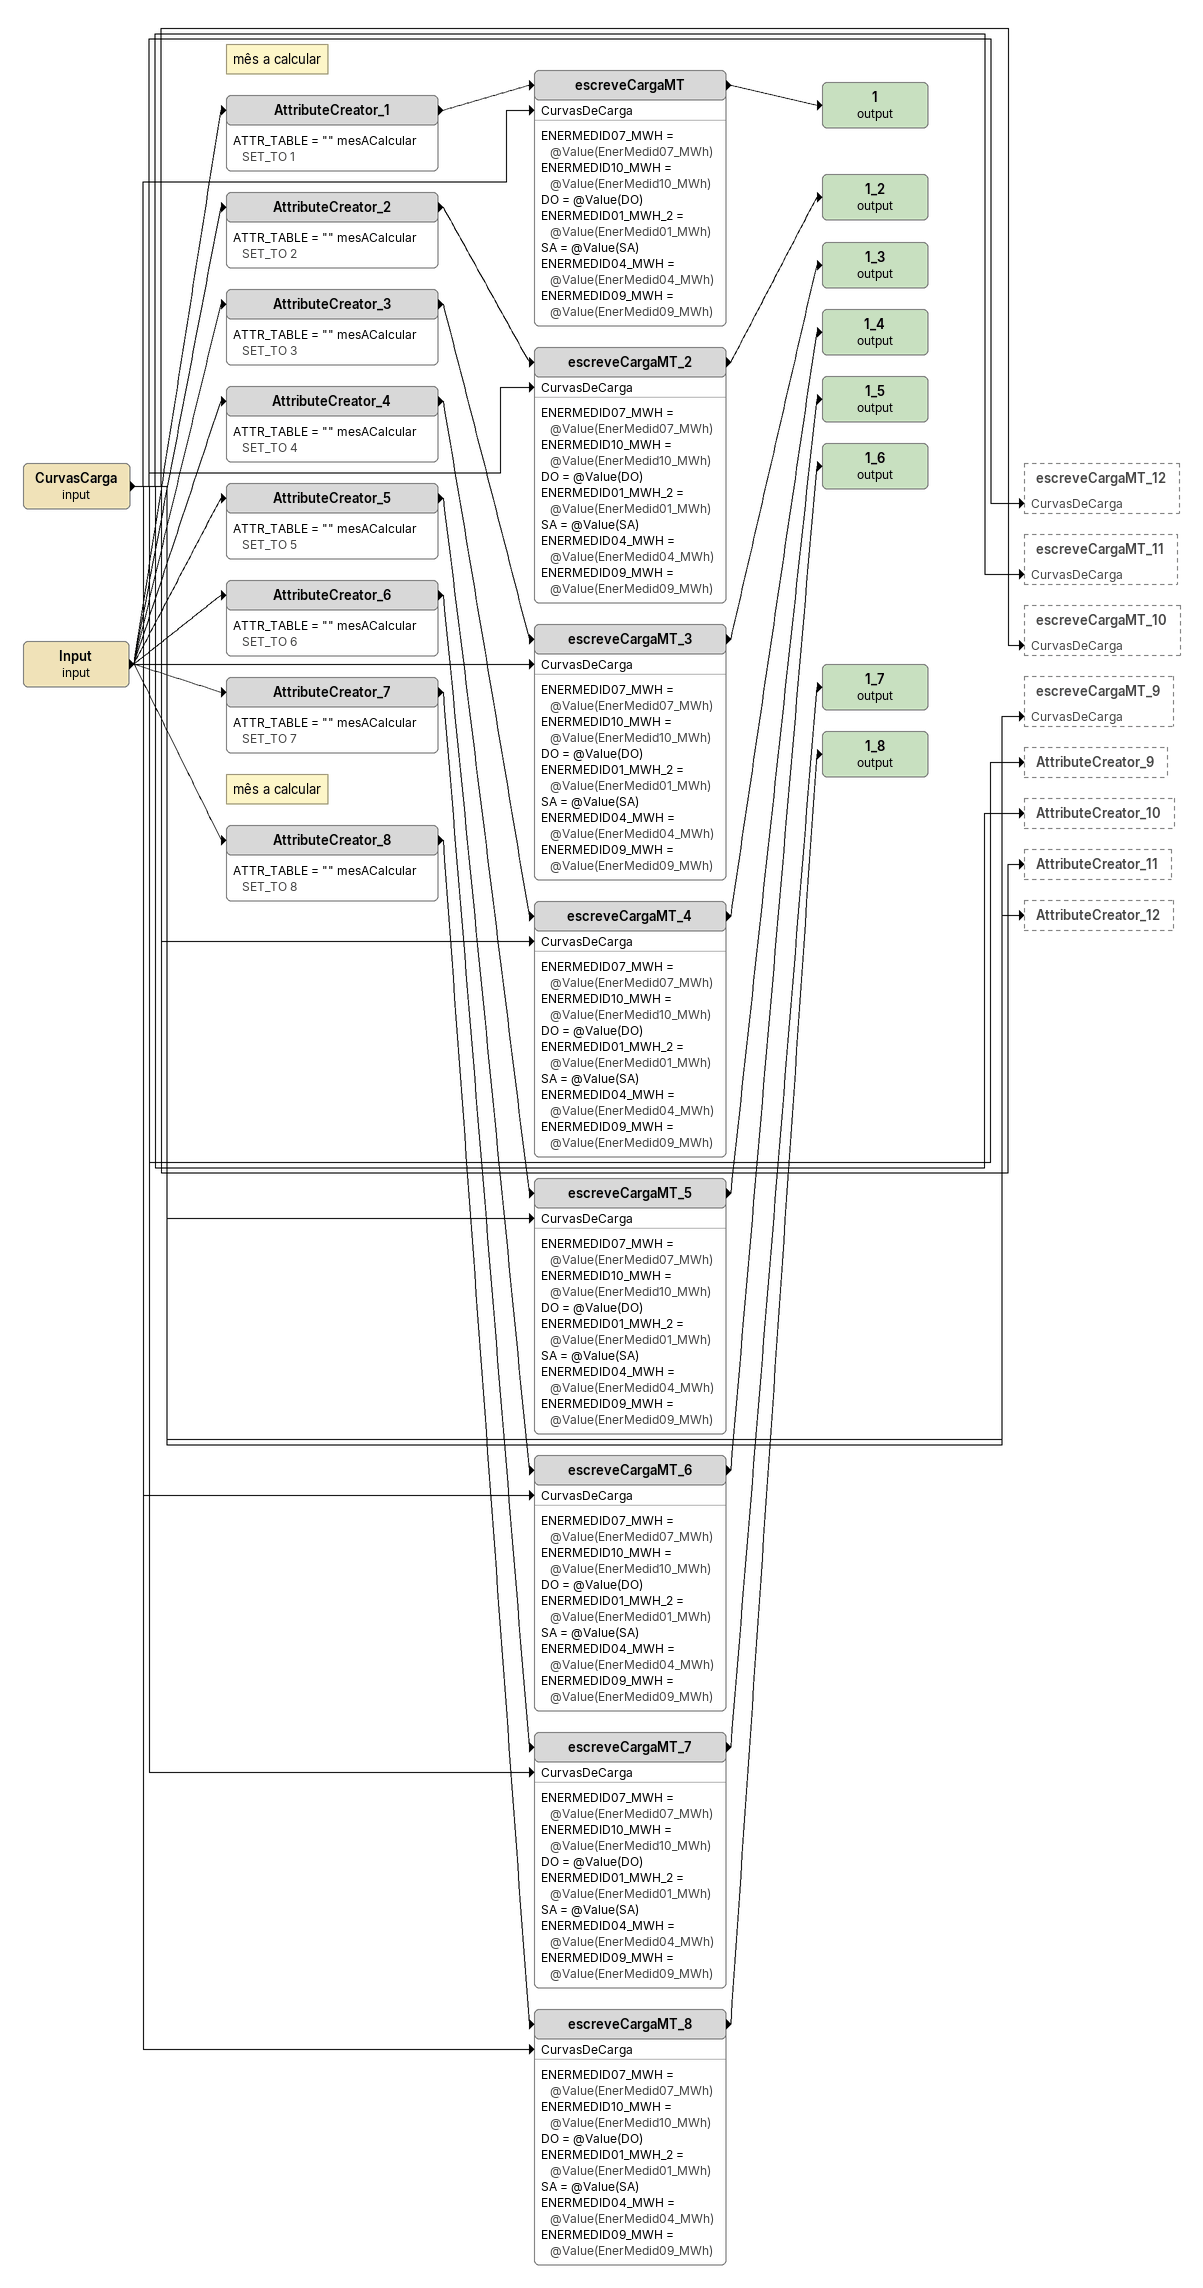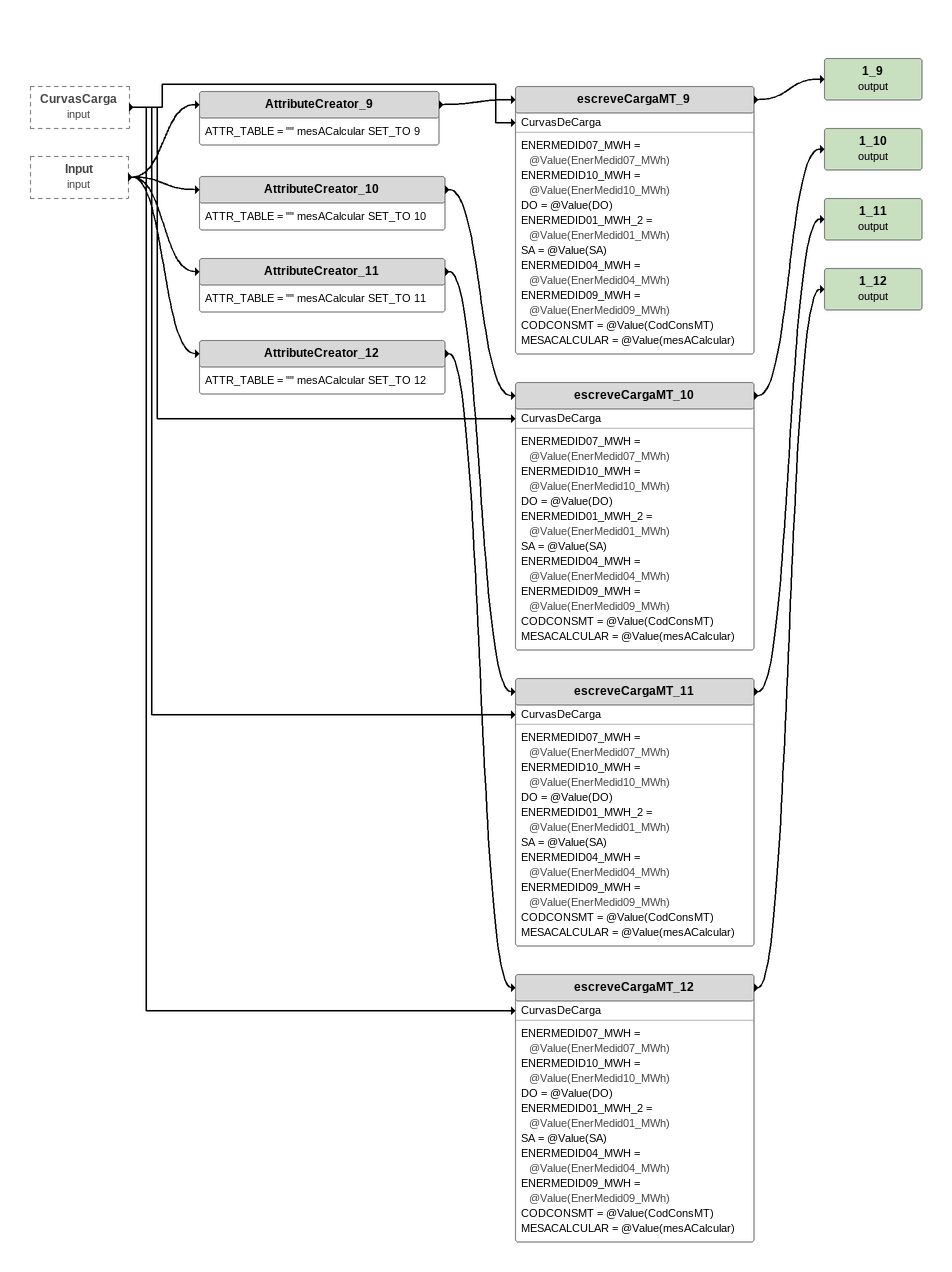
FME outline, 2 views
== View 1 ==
CurvasCarga (input)
    -> escreveCargaMT [CurvasDeCarga]
    -> escreveCargaMT_2 [CurvasDeCarga]
    -> escreveCargaMT_3 [CurvasDeCarga]
    -> escreveCargaMT_4 [CurvasDeCarga]
    -> escreveCargaMT_5 [CurvasDeCarga]
    -> escreveCargaMT_6 [CurvasDeCarga]
    -> escreveCargaMT_12 [CurvasDeCarga]
    -> escreveCargaMT_11 [CurvasDeCarga]
    -> escreveCargaMT_10 [CurvasDeCarga]
    -> escreveCargaMT_9 [CurvasDeCarga]
    -> escreveCargaMT_8 [CurvasDeCarga]
    -> escreveCargaMT_7 [CurvasDeCarga]
Input (input)
    -> AttributeCreator_1
    -> AttributeCreator_2
    -> AttributeCreator_3
    -> AttributeCreator_4
    -> AttributeCreator_5
    -> AttributeCreator_6
    -> AttributeCreator_7
    -> AttributeCreator_8
    -> AttributeCreator_9
    -> AttributeCreator_10
    -> AttributeCreator_11
    -> AttributeCreator_12
Note: mês a calcular
AttributeCreator_1
    ATTR_TABLE = "" mesACalcular SET_TO 1
    -> escreveCargaMT
escreveCargaMT
    ENERMEDID07_MWH = @Value(EnerMedid07_MWh)
    ENERMEDID10_MWH = @Value(EnerMedid10_MWh)
    DO = @Value(DO)
    ENERMEDID01_MWH_2 = @Value(EnerMedid01_MWh)
    SA = @Value(SA)
    ENERMEDID04_MWH = @Value(EnerMedid04_MWh)
    ENERMEDID09_MWH = @Value(EnerMedid09_MWh)
    -> 1 (output)
1 (output)
AttributeCreator_2
    ATTR_TABLE = "" mesACalcular SET_TO 2
    -> escreveCargaMT_2
escreveCargaMT_2
    ENERMEDID07_MWH = @Value(EnerMedid07_MWh)
    ENERMEDID10_MWH = @Value(EnerMedid10_MWh)
    DO = @Value(DO)
    ENERMEDID01_MWH_2 = @Value(EnerMedid01_MWh)
    SA = @Value(SA)
    ENERMEDID04_MWH = @Value(EnerMedid04_MWh)
    ENERMEDID09_MWH = @Value(EnerMedid09_MWh)
    -> 1_2 (output)
1_2 (output)
AttributeCreator_3
    ATTR_TABLE = "" mesACalcular SET_TO 3
    -> escreveCargaMT_3
escreveCargaMT_3
    ENERMEDID07_MWH = @Value(EnerMedid07_MWh)
    ENERMEDID10_MWH = @Value(EnerMedid10_MWh)
    DO = @Value(DO)
    ENERMEDID01_MWH_2 = @Value(EnerMedid01_MWh)
    SA = @Value(SA)
    ENERMEDID04_MWH = @Value(EnerMedid04_MWh)
    ENERMEDID09_MWH = @Value(EnerMedid09_MWh)
    -> 1_3 (output)
1_3 (output)
AttributeCreator_4
    ATTR_TABLE = "" mesACalcular SET_TO 4
    -> escreveCargaMT_4
escreveCargaMT_4
    ENERMEDID07_MWH = @Value(EnerMedid07_MWh)
    ENERMEDID10_MWH = @Value(EnerMedid10_MWh)
    DO = @Value(DO)
    ENERMEDID01_MWH_2 = @Value(EnerMedid01_MWh)
    SA = @Value(SA)
    ENERMEDID04_MWH = @Value(EnerMedid04_MWh)
    ENERMEDID09_MWH = @Value(EnerMedid09_MWh)
    -> 1_4 (output)
1_4 (output)
AttributeCreator_5
    ATTR_TABLE = "" mesACalcular SET_TO 5
    -> escreveCargaMT_5
escreveCargaMT_5
    ENERMEDID07_MWH = @Value(EnerMedid07_MWh)
    ENERMEDID10_MWH = @Value(EnerMedid10_MWh)
    DO = @Value(DO)
    ENERMEDID01_MWH_2 = @Value(EnerMedid01_MWh)
    SA = @Value(SA)
    ENERMEDID04_MWH = @Value(EnerMedid04_MWh)
    ENERMEDID09_MWH = @Value(EnerMedid09_MWh)
    -> 1_5 (output)
1_5 (output)
AttributeCreator_6
    ATTR_TABLE = "" mesACalcular SET_TO 6
    -> escreveCargaMT_6
escreveCargaMT_6
    ENERMEDID07_MWH = @Value(EnerMedid07_MWh)
    ENERMEDID10_MWH = @Value(EnerMedid10_MWh)
    DO = @Value(DO)
    ENERMEDID01_MWH_2 = @Value(EnerMedid01_MWh)
    SA = @Value(SA)
    ENERMEDID04_MWH = @Value(EnerMedid04_MWh)
    ENERMEDID09_MWH = @Value(EnerMedid09_MWh)
    -> 1_6 (output)
1_6 (output)
AttributeCreator_7
    ATTR_TABLE = "" mesACalcular SET_TO 7
    -> escreveCargaMT_7
escreveCargaMT_7
    ENERMEDID07_MWH = @Value(EnerMedid07_MWh)
    ENERMEDID10_MWH = @Value(EnerMedid10_MWh)
    DO = @Value(DO)
    ENERMEDID01_MWH_2 = @Value(EnerMedid01_MWh)
    SA = @Value(SA)
    ENERMEDID04_MWH = @Value(EnerMedid04_MWh)
    ENERMEDID09_MWH = @Value(EnerMedid09_MWh)
    -> 1_7 (output)
1_7 (output)
Note: mês a calcular
AttributeCreator_8
    ATTR_TABLE = "" mesACalcular SET_TO 8
    -> escreveCargaMT_8
escreveCargaMT_8
    ENERMEDID07_MWH = @Value(EnerMedid07_MWh)
    ENERMEDID10_MWH = @Value(EnerMedid10_MWh)
    DO = @Value(DO)
    ENERMEDID01_MWH_2 = @Value(EnerMedid01_MWh)
    SA = @Value(SA)
    ENERMEDID04_MWH = @Value(EnerMedid04_MWh)
    ENERMEDID09_MWH = @Value(EnerMedid09_MWh)
    -> 1_8 (output)
1_8 (output)

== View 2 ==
CurvasCarga (input) [outside]
    -> escreveCargaMT_12 [CurvasDeCarga]
    -> escreveCargaMT_11 [CurvasDeCarga]
    -> escreveCargaMT_10 [CurvasDeCarga]
    -> escreveCargaMT_9 [CurvasDeCarga]
Input (input) [outside]
    -> AttributeCreator_9
    -> AttributeCreator_10
    -> AttributeCreator_11
    -> AttributeCreator_12
AttributeCreator_9
    ATTR_TABLE = "" mesACalcular SET_TO 9
    -> escreveCargaMT_9
escreveCargaMT_9
    ENERMEDID07_MWH = @Value(EnerMedid07_MWh)
    ENERMEDID10_MWH = @Value(EnerMedid10_MWh)
    DO = @Value(DO)
    ENERMEDID01_MWH_2 = @Value(EnerMedid01_MWh)
    SA = @Value(SA)
    ENERMEDID04_MWH = @Value(EnerMedid04_MWh)
    ENERMEDID09_MWH = @Value(EnerMedid09_MWh)
    CODCONSMT = @Value(CodConsMT)
    MESACALCULAR = @Value(mesACalcular)
    -> 1_9 (output)
1_9 (output)
AttributeCreator_10
    ATTR_TABLE = "" mesACalcular SET_TO 10
    -> escreveCargaMT_10
escreveCargaMT_10
    ENERMEDID07_MWH = @Value(EnerMedid07_MWh)
    ENERMEDID10_MWH = @Value(EnerMedid10_MWh)
    DO = @Value(DO)
    ENERMEDID01_MWH_2 = @Value(EnerMedid01_MWh)
    SA = @Value(SA)
    ENERMEDID04_MWH = @Value(EnerMedid04_MWh)
    ENERMEDID09_MWH = @Value(EnerMedid09_MWh)
    CODCONSMT = @Value(CodConsMT)
    MESACALCULAR = @Value(mesACalcular)
    -> 1_10 (output)
1_10 (output)
AttributeCreator_11
    ATTR_TABLE = "" mesACalcular SET_TO 11
    -> escreveCargaMT_11
escreveCargaMT_11
    ENERMEDID07_MWH = @Value(EnerMedid07_MWh)
    ENERMEDID10_MWH = @Value(EnerMedid10_MWh)
    DO = @Value(DO)
    ENERMEDID01_MWH_2 = @Value(EnerMedid01_MWh)
    SA = @Value(SA)
    ENERMEDID04_MWH = @Value(EnerMedid04_MWh)
    ENERMEDID09_MWH = @Value(EnerMedid09_MWh)
    CODCONSMT = @Value(CodConsMT)
    MESACALCULAR = @Value(mesACalcular)
    -> 1_11 (output)
1_11 (output)
AttributeCreator_12
    ATTR_TABLE = "" mesACalcular SET_TO 12
    -> escreveCargaMT_12
escreveCargaMT_12
    ENERMEDID07_MWH = @Value(EnerMedid07_MWh)
    ENERMEDID10_MWH = @Value(EnerMedid10_MWh)
    DO = @Value(DO)
    ENERMEDID01_MWH_2 = @Value(EnerMedid01_MWh)
    SA = @Value(SA)
    ENERMEDID04_MWH = @Value(EnerMedid04_MWh)
    ENERMEDID09_MWH = @Value(EnerMedid09_MWh)
    CODCONSMT = @Value(CodConsMT)
    MESACALCULAR = @Value(mesACalcular)
    -> 1_12 (output)
1_12 (output)
